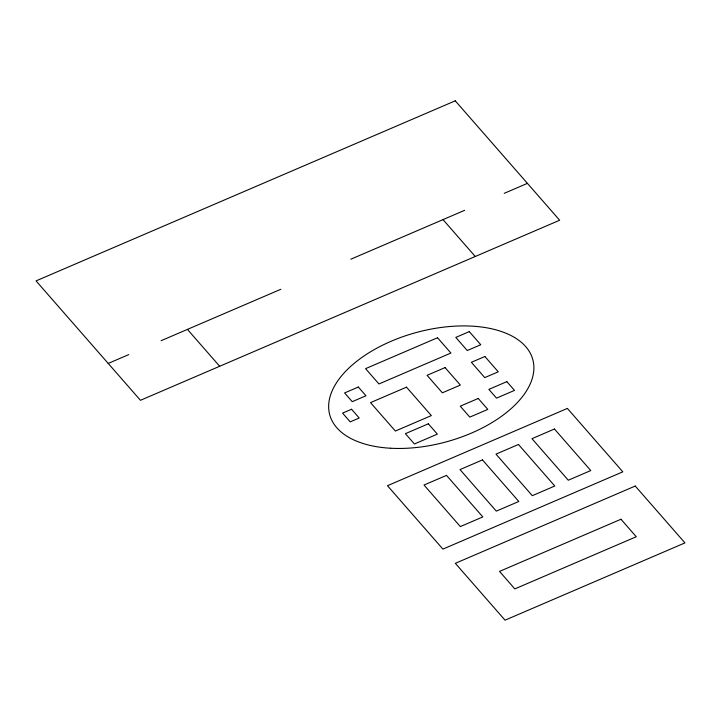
<?xml version="1.0" encoding="UTF-8"?>
<svg xmlns="http://www.w3.org/2000/svg" width="721" height="721" viewBox="0 0 721 721"><rect width="100%" height="100%" fill="white"/><g stroke="black" fill="none" stroke-linecap="round" stroke-linejoin="round"><path stroke-width="1.08" d="M108.213 363.429L128.744 354.606M161.116 340.7L280.848 289.274M350.803 259.227L464.63 210.334M504.231 193.327L527.421 183.359M443.018 219.617L475.256 256.487M187.433 329.398L219.671 366.268M455.257 100.823L36.05 280.893L140.451 400.299L559.658 220.238L455.257 100.823M437.53 337.743L365.565 368.656L378.949 383.96L450.913 353.047L437.53 337.743M469.299 331.615L455.798 337.41L467.271 350.532L480.763 344.737L469.299 331.615M358.337 387.033L344.602 392.936L352.236 401.66L365.971 395.766L358.337 387.033M445.064 367.593L427.075 375.317L442.37 392.81L460.358 385.086L445.064 367.593M351.569 409.258L342.574 413.115L350.226 421.866L359.22 418L351.569 409.258M406.5 387.168L370.522 402.615L395.369 431.041L431.347 415.593L406.5 387.168M484.873 356.507L471.381 362.303L484.755 377.615L498.256 371.811L484.873 356.507M506.854 381.652L488.865 389.385L496.508 398.127L514.506 390.403L506.854 381.652M478.239 398.461L460.25 406.184L469.804 417.117L487.802 409.393L478.239 398.461M428.328 423.813L405.4 433.663L414.422 443.974L437.35 434.132L428.328 423.813M567.382 408.419L387.474 485.702L442.91 549.114L622.818 471.831L567.382 408.419M446.506 475.382L424.02 485.044L460.34 526.582L482.827 516.93L446.506 475.382M482.484 459.926L459.998 469.587L496.318 511.126L518.814 501.474L482.484 459.926M518.471 444.469L495.985 454.131L532.305 495.678L554.791 486.017L518.471 444.469M554.449 429.013L531.963 438.674L568.283 480.222L590.769 470.561L554.449 429.013M635.246 486.044L455.339 563.326L505.042 620.177L684.95 542.895L635.246 486.044M620.97 519.246L499.527 571.411L514.821 588.904L636.264 536.739L620.97 519.246M390.611 448.237A105.23 56.698 -15.2 0 0 533.198 361.194A105.23 56.698 -15.2 0 0 369.981 352.127A105.23 56.698 -15.2 0 0 390.611 448.237"/></g></svg>
